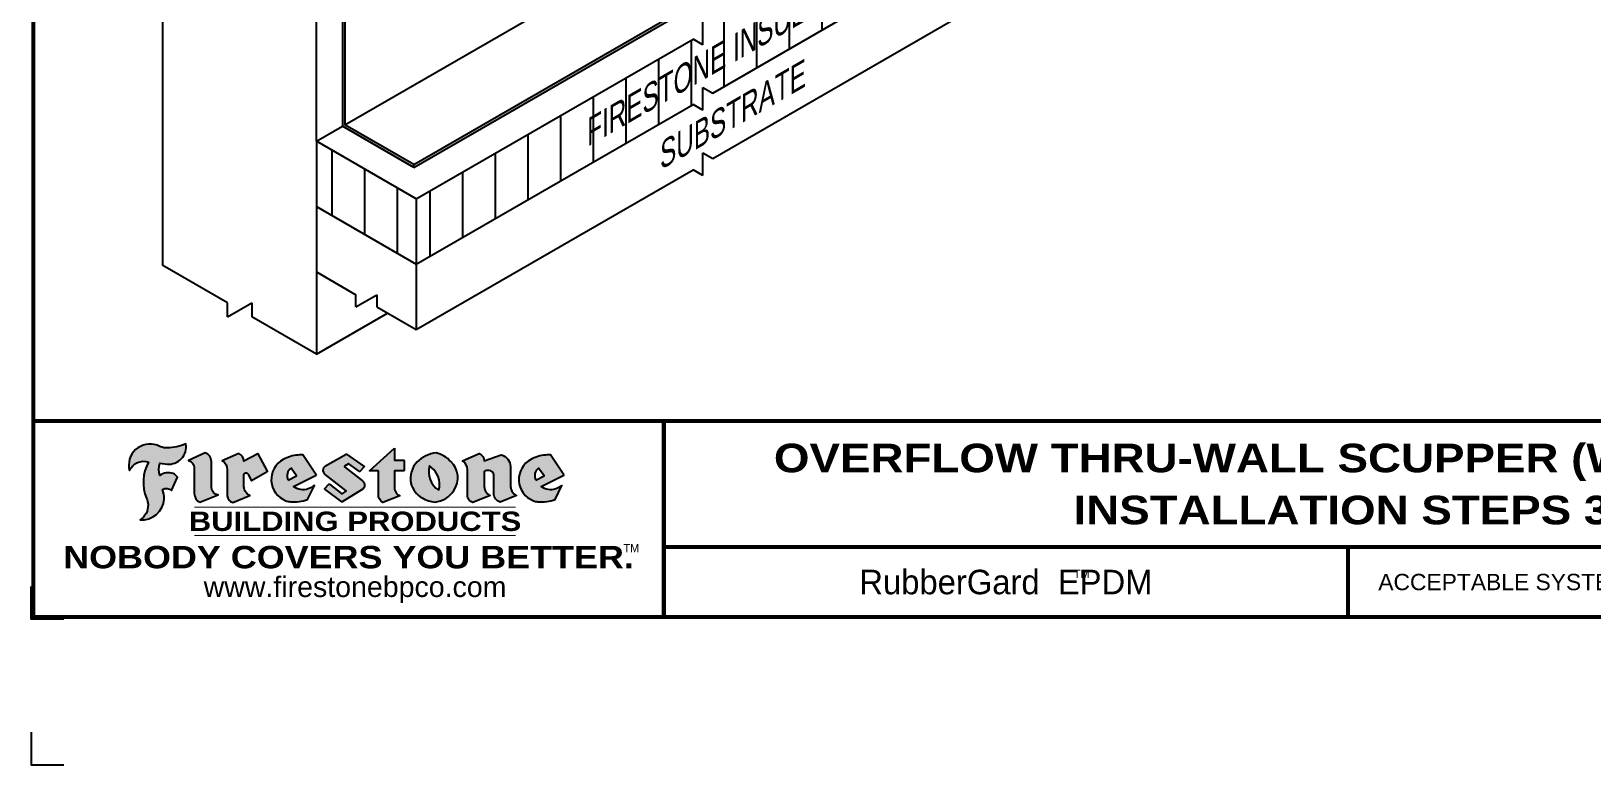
# Model space of a CAD drawing. Header units: inches. Extents: x 277.4 to 297.5, y 73.5 to 90.2.
# Drawn here: x 277.45 to 289.39, y 73.47 to 79.09 of the extents above; entities that cross this region are included whole.
import ezdxf
from ezdxf.enums import TextEntityAlignment as Align

# ---------------------------------------------------------------- set-up
doc = ezdxf.new("R2010")
doc.units = ezdxf.units.IN
doc.header["$MEASUREMENT"] = 0
doc.layers.get('0').update_dxf_attribs({"linetype": 'CONTINUOUS'})
doc.layers.get('DEFPOINTS').update_dxf_attribs({"linetype": 'CONTINUOUS'})
for name, color, linetype in [('FSBP-ANNO-NOTE', 7, 'CONTINUOUS'), ('FSBP-INSULATION', 7, 'CONTINUOUS'), ('FSBP-MEMBRANE', 7, 'CONTINUOUS'), ('FSBP-SUBSTRATE-GENERIC', 9, 'CONTINUOUS'), ('FSBP-TTLB', 7, 'CONTINUOUS'), ('FSBP-TTLB-BORDER', 7, 'CONTINUOUS'), ('FSBP-TTLB-TEXT', 7, 'CONTINUOUS'), ('FSBP-WALL-CURB', 9, 'CONTINUOUS')]:
    doc.layers.add(name, color=color, linetype=linetype)
doc.styles.add('FSBP_ARIAL', font='arial.ttf')
doc.styles.add('FSBP_ARIAL_BOLD', font='')
doc.styles.add('FSBP_ARIAL_NAR', font='ARIALN.TTF')
doc.styles.add('FSBP_BANKGOTHIC', font='bgothm.ttf')
doc.styles.get('FSBP_ARIAL_BOLD').set_extended_font_data('Arial Black')

# ---------------------------------------------------------------- blocks, each defined once
blk = doc.blocks.new('TTLB-EPDM_2')
at = {"layer": 'FSBP-TTLB-TEXT'}
h = blk.add_hatch(color=1, dxfattribs=at)
edge = h.paths.add_edge_path()
edge.add_arc((1.037309769669573, -0.1982514792917306), 0.1319107607348553, 264.0410451462098, 370.3106169565175)
edge.add_arc((1.027551646585694, 0.1214293576525799), 0.3273056962876235, 270.05058356628535, 295.23459397187514, ccw=False)
edge.add_arc((1.022801957313345, -0.06680179986895154), 0.1391656561713503, 249.3281275763668, 272.0749124149863, ccw=False)
edge.add_line((0.9736743133014443, -0.1970076156048179), (0.9474927838574558, -0.1852745150568325))
edge.add_arc((0.8939498971398288, -0.3394262635682071), 0.1631857907024099, 70.84590087378872, 194.3325259843273)
edge.add_arc((0.8444260109029493, -0.4259936440910768), 0.1179914261095279, 70.96950098067128, 156.9641407594482, ccw=False)
edge.add_arc((1.153141409296894, -0.4684497516079468), 0.3110405457095052, 150.3231137483159, 203.2084295854517)
edge.add_arc((0.7562495500622943, -0.6412608153899899), 0.1218587156617311, 0.8849157075190988, 24.34668939894999, ccw=False)
edge.add_arc((0.7493781665697374, -0.6475258110744375), 0.1289731377238325, -58.36655102076742, 3.6216782311386737, ccw=False)
edge.add_arc((0.8256699029544474, -0.5792158350996106), 0.1783301886510354, 267.2205474105585, 354.1381621173521)
edge.add_arc((0.7903121048625305, -0.6011409294291745), 0.212787892960859, 0.9996158580669322, 21.00503380861244)
edge.add_arc((1.01880712263941, -0.5666691048185161), 0.05136395668415847, 40.82117713173261, 125.52727787225791, ccw=False)
edge.add_line((1.057676976260041, -0.5330924682126437), (1.102776947655911, -0.4308018311949837))
edge.add_arc((1.040858222524664, -0.4699705673995949), 0.07326744446031509, 32.31675181867256, 66.31481236598174)
edge.add_arc((1.032262518825329, -0.5063316993097662), 0.1102246948011782, 69.8179132332389, 125.254734720681)
edge.add_arc((1.127708877207287, -0.368959353531244), 0.1659710644737306, 164.1569669952081, 196.5811013160487, ccw=False)
edge.add_line((0.9680425188342383, -0.3236487780942383), (1.023615334387159, -0.3294494641845773))
h = blk.add_hatch(color=1, dxfattribs=at)
edge = h.paths.add_edge_path()
edge.add_line((2.763460561272041, -0.2072496393923444), (2.763460561272041, -0.2969520779963801))
edge.add_arc((2.765767478062699, -0.2969520779963943), 0.00230691679065842, 179.9999999996471, 269.9999999996471)
edge.add_line((2.765767478062685, -0.2992589947870528), (2.835417693520355, -0.2992589947870528))
edge.add_arc((2.835417693520355, -0.3015659115777538), 0.002306916790701052, 0, 90, ccw=False)
edge.add_line((2.837724610311056, -0.3015659115777538), (2.837724610311056, -0.3790761307453892))
edge.add_arc((2.83541769352037, -0.3790761307453749), 0.002306916790686842, 269.99999999964706, 359.99999999964706, ccw=False)
edge.add_line((2.835417693520355, -0.3813830475360618), (2.765767478062685, -0.3813830475360618))
edge.add_arc((2.765767478062699, -0.3836899643267202), 0.00230691679065842, 90.00000000035294, 180.0000000003529)
edge.add_line((2.763460561272041, -0.3836899643267344), (2.763460561272041, -0.5033995910642801))
edge.add_arc((2.836735953378943, -0.5071368822038516), 0.07337063740681413, 177.0802527808789, 245.3249543133826)
edge.add_line((2.806105814540615, -0.5738080530967267), (2.674529557384915, -0.6226036013049594))
edge.add_arc((2.708610405062069, -0.564298408791804), 0.06753517344606039, 177.0345319916277, 239.6926428024901, ccw=False)
edge.add_line((2.641165668230087, -0.560804539009709), (2.641165668230087, -0.3836899643267344))
edge.add_arc((2.638858751439429, -0.3836899643267202), 0.00230691679065842, 359.9999999996471, 449.999999999647)
edge.add_line((2.638858751439443, -0.3813830475360618), (2.572857950769389, -0.3813830475360618))
edge.add_line((2.572857950769389, -0.3813830475360618), (2.763460561272041, -0.2072496393923444))
h = blk.add_hatch(color=1, dxfattribs=at)
edge = h.paths.add_edge_path()
edge.add_line((1.275239419159561, -0.6223407783464694), (1.415345367376062, -0.5660418822574371))
edge.add_arc((1.421019305783958, -0.5090099247487757), 0.05731350411836949, 181.9717871001989, 264.31851000495806, ccw=False)
edge.add_line((1.363739737527226, -0.5109819325197265), (1.363412352251203, -0.3102363679013962))
edge.add_arc((1.294263659668751, -0.3103491388303989), 0.06914878453844908, 0.0934405599591014, 72.42834396969012)
edge.add_line((1.315139561173908, -0.2444268274366692), (1.186839444240604, -0.3024209471341379))
edge.add_arc((1.175246268095289, -0.3585110609420917), 0.05727567197445628, -0.017399788185912257, 78.322067691347, ccw=False)
edge.add_line((1.232521937428658, -0.3585284546236807), (1.232574268422297, -0.555126496687123))
edge.add_arc((1.305699496415486, -0.5558575689677219), 0.07312888236350451, 179.4272023230205, 245.3845503102953)
h = blk.add_hatch(color=1, dxfattribs=at)
edge = h.paths.add_edge_path()
edge.add_line((1.792026821926584, -0.3839679064720229), (1.722158956877934, -0.2518542302253621))
edge.add_arc((1.720119655279638, -0.2529327078887852), 0.002306916790721817, 27.87197133405656, 117.3766794470751)
edge.add_line((1.719058846382097, -0.250884159729182), (1.610638460368705, -0.3070279753467702))
edge.add_arc((1.547088841662962, -0.3061026658494403), 0.06355635479880145, 359.165808011073, 425.8793658831422)
edge.add_line((1.573061729235633, -0.2480956029480268), (1.446879247402876, -0.3051325108639702))
edge.add_arc((1.407812067100189, -0.370357133046621), 0.07602957263902092, -3.441403975725109, 59.07992244284969, ccw=False)
edge.add_line((1.483704536400296, -0.3749210150788969), (1.483704536400296, -0.5723838140635706))
edge.add_arc((1.54053746518044, -0.568254406115083), 0.05698275005415228, 184.1557352478595, 255.3066498366543)
edge.add_line((1.526084036778343, -0.6233736605654059), (1.657291340682093, -0.570650514527486))
edge.add_arc((1.688298576827198, -0.5021390388423987), 0.0752015358480571, 207.5160880841914, 245.649226723163, ccw=False)
edge.add_arc((1.721050197024907, -0.4914488168456328), 0.1093332836229113, 179.4823365255141, 204.5537900001094, ccw=False)
edge.add_line((1.611721375809452, -0.4904610114968335), (1.611721375809452, -0.4126404716788983))
edge.add_arc((1.628589765097195, -0.414159299036043), 0.01693662875851176, 28.356188110622725, 174.8549701683585, ccw=False)
edge.add_arc((1.627340435522395, -0.4197189881350504), 0.02111886817708033, 22.216893572439517, 40.10213956426492, ccw=False)
edge.add_line((1.646891420738257, -0.4117336534413738), (1.666638796144639, -0.4549750258192233))
edge.add_arc((1.668737246926742, -0.4540167099035481), 0.002306916790685496, 204.545128184284, 299.6323508190091)
edge.add_line((1.669877862091766, -0.4560219186518992), (1.791128135493295, -0.3870515928837648))
edge.add_line((1.791128135493295, -0.3870515928837648), (1.792026821926584, -0.3839679064720229))
h = blk.add_hatch(color=1, dxfattribs=at)
h.paths.add_polyline_path([(2.063388732080512, -0.2583237030618903, 0.02524281661523788), (2.025024361750752, -0.2610532129309178, 0.1213611957758757), (1.901773912052249, -0.3008158885520373, 0.6151668103976068), (1.93274136141747, -0.6099060679591872, 0.05306812109568645), (1.967936229862175, -0.617865745600497, 0.1150932231766138), (2.099126721549737, -0.5994933789882708), (2.151195569562105, -0.4944891916583316, -0.08755405562188731), (2.104230609512001, -0.5187113292177372, -0.265591761123442), (1.992692314386659, -0.5010701623316862), (2.165347897647223, -0.4141184325909109, 0.4518949533370738), (2.166222728871162, -0.4107679608846269)])
h.paths.add_polyline_path([(2.014217313945437, -0.4188965037300676), (1.951113654018855, -0.4515330109460507, -0.3720533890450154), (1.973177450672722, -0.3607130665457561)], flags=16)
h = blk.add_hatch(color=1, dxfattribs=at)
edge = h.paths.add_edge_path()
edge.add_arc((2.260407392426802, -0.3775796671688782), 0.04152450223225729, 123.20805433950699, 232.2027298779723, ccw=False)
edge.add_line((2.237665217914071, -0.3428366421988329), (2.393535971665983, -0.2540943745380986))
edge.add_arc((2.394677353533142, -0.2560991469722482), 0.002306916790741334, 55.64644466176611, 119.65426054492559, ccw=False)
edge.add_line((2.395979141996861, -0.2541946229174954), (2.531809646140459, -0.3470380726374032))
edge.add_arc((2.530468902927946, -0.3489153772789875), 0.002306916790700397, -42.731101238422525, 54.4661353739603, ccw=False)
edge.add_line((2.532163440279987, -0.3504807552658491), (2.498457913851155, -0.3869673252714421))
edge.add_arc((2.496763376499139, -0.3854019472845934), 0.002306916790672934, 233.7527076894875, 317.26889876138785, ccw=False)
edge.add_line((2.495399362263356, -0.38726241234572), (2.413849913492982, -0.3274738082119626))
edge.add_arc((2.412485899257181, -0.3293342732731342), 0.002306916790720064, 53.75270768979358, 124.4135619297835)
edge.add_line((2.41118211687575, -0.3274311136421062), (2.382933981293377, -0.346782838468144))
edge.add_arc((2.38423776367478, -0.3486859980991606), 0.002306916790694898, 124.4135619293799, 231.8459020253626)
edge.add_line((2.382812599816248, -0.3505000469010184), (2.519899969301207, -0.4581994452042721))
edge.add_arc((2.494247019847682, -0.4908523236374461), 0.04152450223225742, -55.21225898295222, 51.84590202520428, ccw=False)
edge.add_line((2.517938320565804, -0.5249552055672808), (2.364434947484597, -0.6179520922513717))
edge.add_arc((2.36323960192349, -0.6159790200102006), 0.002306916790726996, 233.2955624372927, 301.20872157023314, ccw=False)
edge.add_line((2.361860787187538, -0.6178285429225383), (2.231266621301074, -0.5204709167214361))
edge.add_arc((2.232647938930649, -0.5186232623475259), 0.002306916790697672, 135.5134179846393, 233.21798691998708, ccw=False)
edge.add_line((2.231002150870836, -0.5170067083764565), (2.262839375599356, -0.4845937328397696))
edge.add_arc((2.264485163659225, -0.4862102868108537), 0.002306916790748497, 53.0352839999411, 135.513417985369, ccw=False)
edge.add_line((2.265872365996302, -0.4843670465239001), (2.361834678328762, -0.5565872257804898))
edge.add_arc((2.363221880665761, -0.5547439854936304), 0.002306916790627066, 233.0352840000685, 302.2362632414394)
edge.add_line((2.36445241715569, -0.5566953042850713), (2.39428499383348, -0.5378823484768844))
edge.add_arc((2.393054457343549, -0.5359310296853765), 0.002306916790685166, 302.2362632406177, 412.2027298768422)
edge.add_line((2.394468296066179, -0.5341081404551886), (2.234958295420142, -0.4103916733127022))
h = blk.add_hatch(color=1, dxfattribs=at)
edge = h.paths.add_edge_path(flags=16)
edge.add_arc((2.940363509127394, -0.4847985213681437), 0.1684614578629418, 344.5558804047865, 417.0140046669545)
edge.add_arc((3.194458079644619, -0.3883534532477785), 0.1684614578629414, 164.5558804047864, 237.0140046669546)
edge = h.paths.add_edge_path()
edge.add_arc((3.069375116502199, -0.4399344555144872), 0.1828726885096673, 136.0914512150047, 191.213418978326)
edge.add_arc((3.064939550433406, -0.4318234379590333), 0.1803148804748503, 194.0167254156723, 240.6663730831859)
edge.add_arc((3.098047041778981, -0.3845058757092554), 0.2378525180183701, 239.2975390661776, 264.2889872773176)
edge.add_arc((3.04884478212623, -0.4190232383793012), 0.203760689247156, 277.1986764832036, 326.503572961274)
edge.add_arc((3.077739326803546, -0.4341046616465112), 0.171374865791709, 325.3768876809902, 406.3828327799087)
edge.add_arc((3.011839488065919, -0.4896144380417797), 0.2571945645850002, 44.28462553519766, 73.82901434867304)
edge.add_arc((3.117152499586992, -0.4983433120546693), 0.2579560664039132, 97.50292863483666, 134.1039137579027)
h = blk.add_hatch(color=1, dxfattribs=at)
edge = h.paths.add_edge_path()
edge.add_line((3.322690228557462, -0.5721896537377091), (3.322690228557462, -0.3749210150788969))
edge.add_arc((3.246797759257384, -0.3703571330465745), 0.076029572638996, 356.5585960242387, 419.0799224428129)
edge.add_line((3.285864939560099, -0.3051325108639702), (3.412047421392799, -0.2480956029480268))
edge.add_arc((3.386074533820159, -0.3061026658494941), 0.06355635479883807, 0.3962622833877276, 65.87936588318718, ccw=False)
edge.add_line((3.449629368605429, -0.3056631084210863), (3.580526418688805, -0.2593848434574539))
edge.add_arc((3.555744121700958, -0.3530904070730321), 0.09692726601172152, 2.366977007666776, 75.18615851992018, ccw=False)
edge.add_line((3.652588689330287, -0.3490873311063041), (3.652588689330287, -0.4883770011386872))
edge.add_arc((3.761877549389556, -0.4914934052703811), 0.1093332836229047, 178.3666365323574, 204.5537900000422)
edge.add_arc((3.729125929191727, -0.5021836272670953), 0.07520153584796169, 207.5160880841711, 245.2240541443093)
edge.add_line((3.697611150971852, -0.5704631245385627), (3.572585913552643, -0.6207021253773775))
edge.add_arc((3.59534718600759, -0.5526356419907701), 0.07177131519198746, 180.3328587115751, 251.51018566665869, ccw=False)
edge.add_line((3.523577081955409, -0.5530525936986663), (3.523577081955409, -0.4153032515383615))
edge.add_arc((3.486319529276879, -0.4148773504126441), 0.0372599868942854, 359.3450650296066, 449.0500281941028)
edge.add_arc((3.482769874121713, -0.4419622099033496), 0.06447454900600783, 86.29402372314017, 119.8211331593848)
edge.add_line((3.450707067966732, -0.3860252459975726), (3.450707067966732, -0.4904610114968335))
edge.add_arc((3.560035889182251, -0.491448816845647), 0.1093332836229751, 179.4823365255069, 204.5537900001023)
edge.add_arc((3.527284268984408, -0.5021390388424952), 0.07520153584796385, 207.5160880841699, 245.6492267231416)
edge.add_line((3.496277032839316, -0.570650514527486), (3.365069728935509, -0.6233736605654059))
edge.add_arc((3.37950248606194, -0.5682868177318081), 0.05694615642555727, 183.9298782390169, 255.318496325343, ccw=False)
h = blk.add_hatch(color=1, dxfattribs=at)
h.paths.add_polyline_path([(3.957695472291277, -0.2583237030618903, 0.02524281661523822), (3.919331101961575, -0.2610532129309178, 0.1085638477195505), (3.807890832595604, -0.2939221658134414, 0.6425897848490651), (3.827048101628293, -0.6099060679591872, 0.05306812109569052), (3.862242970072884, -0.617865745600497, 0.1150932231766133), (3.993433461760503, -0.5994933789882708), (4.045502309772871, -0.4944891916583316, -0.08755405562189084), (3.998537349722767, -0.5187113292177372, -0.2655917611234366), (3.886999054597368, -0.5010701623316862), (4.059654637857989, -0.4141184325909109, 0.4518949533370731), (4.060529469081928, -0.4107679608846269)])
h.paths.add_polyline_path([(3.90852405415626, -0.4188965037300676), (3.845420394229677, -0.4515330109460507, -0.3720533890450147), (3.867484190883488, -0.3607130665457561)], flags=16)
at = {"layer": 'DEFPOINTS', "color": 1}
blk.add_lwpolyline([(0.234375, -1.515625), (-0.015625, -1.515625), (-0.015625, -1.265625)], dxfattribs=at)
at = {"layer": 'DEFPOINTS', "linetype": 'Continuous', "ltscale": 1.75}
blk.add_lwpolyline([(-0.015625, -2.380833333333342), (-0.015625, -2.630833333333342), (0.234375, -2.630833333333342)], dxfattribs=at)
at = {"layer": 'FSBP-TTLB', "const_width": 0.03125}
for points in [[(0, 0), (0, -1.5), (20, -1.5), (20, 0), (0, 0)], [(4.825208527206769, 0), (4.825208527206769, -0.9643749050531198)], [(4.825208527206769, -0.9643749050531198), (15.84028770518938, -0.9643749050531198)], [(4.825208527206769, -0.9643749050531198), (4.825208527206769, -1.5)]]:
    blk.add_lwpolyline(points, dxfattribs=at)
at = {"layer": 'FSBP-TTLB-BORDER', "const_width": 0.03125}
blk.add_lwpolyline([(20, 0), (20, 13), (0, 13), (0, 0)], dxfattribs=at)
at = {"layer": 'FSBP-TTLB-TEXT', "color": 1}
blk.add_line((0.7358432058323388, -0.379822754145593), (0.7358432058323388, -0.379822754145593), dxfattribs=at)
for points in [[(1.023615323725323, -0.3294494630716969, 0.5000510906601082), (1.167090420776901, -0.1746414942047778, -0.1103304102359608), (1.027840608309816, -0.2058762110801382, -0.09957876667165425), (0.9736743133014443, -0.1970076156048179), (0.9474927838574558, -0.1852745150568325, 0.5978159689075124), (0.7358432058323388, -0.379822754145593, -0.3938834584182213), (0.8828996422548698, -0.3144510229727047, 0.2349406564350952), (0.86727108227484, -0.5910237178633082, -0.1027304183841549), (0.8780937320133262, -0.6393788197974146, -0.2772692352614086), (0.8170223912655956, -0.7573362346216896, 0.3985429150902959), (1.003067614090241, -0.5974286950643517, 0.0875124847930418), (0.9889600163401155, -0.5248671157293501, -0.3874031597924062), (1.057676976260041, -0.5330924682126437), (1.102776947655911, -0.4308018311949837, 0.1494423498871741), (1.07029056398062, -0.4028746979725923, 0.2467195073738216), (0.9686394281704906, -0.4163228904100862, -0.1424285161541127), (0.9680425188342383, -0.3236487780942383), (1.023615334387159, -0.3294494641845773)], [(2.763460561272041, -0.2072496393923444), (2.763460561272041, -0.2969520779963801, 0.4142135623730958), (2.765767478062685, -0.2992589947870528), (2.835417693520355, -0.2992589947870528, -0.414213562373095), (2.837724610311056, -0.3015659115777538), (2.837724610311056, -0.3790761307453892, -0.4142135623730938), (2.835417693520355, -0.3813830475360618), (2.765767478062685, -0.3813830475360618, 0.4142135623730958), (2.763460561272041, -0.3836899643267344), (2.763460561272041, -0.5033995910642801, 0.3068985753588853), (2.806105814540615, -0.5738080530967267), (2.674529557384915, -0.6226036013049594, -0.2804194150632976), (2.641165668230087, -0.560804539009709), (2.641165668230087, -0.3836899643267344, 0.414213562373095), (2.638858751439443, -0.3813830475360618), (2.572857950769389, -0.3813830475360618), (2.763460561272041, -0.2072496393923444)], [(2.166222728871162, -0.4107679608846269), (2.063388732080512, -0.2583237030618903, 0.02524281661523788), (2.025024361750752, -0.2610532129309178, 0.1085638477195265), (1.913584092384895, -0.2939221658134414, 0.6425897848491228), (1.93274136141747, -0.6099060679591872, 0.05306812109568648), (1.967936229862175, -0.617865745600497, 0.1150932231766137), (2.099126721549737, -0.5994933789882708), (2.151195569562105, -0.4944891916583316, -0.0875540556218873), (2.104230609512001, -0.5187113292177372, -0.2655917611234418), (1.992692314386659, -0.5010701623316862), (2.165347897647223, -0.4141184325909109)], [(4.060529469081928, -0.4107679608846269), (3.957695472291277, -0.2583237030618903, 0.02524281661523788), (3.919331101961575, -0.2610532129309178, 0.1085638477195265), (3.807890832595604, -0.2939221658134414, 0.6425897848491228), (3.827048101628293, -0.6099060679591872, 0.05306812109568648), (3.862242970072884, -0.617865745600497, 0.1150932231766137), (3.993433461760503, -0.5994933789882708), (4.045502309772871, -0.4944891916583316, -0.0875540556218873), (3.998537349722767, -0.5187113292177372, -0.2655917611234418), (3.886999054597368, -0.5010701623316862), (4.059654637857989, -0.4141184325909109)], [(4.059654637857989, -0.4141184325909109, 0.4518949533370731), (4.060529469081928, -0.4107679608846269, 0.4518949533370731)]]:
    blk.add_lwpolyline(points, format="xyb", dxfattribs=at)
for points in [[(1.275239419159561, -0.6223407783464694), (1.415345367376062, -0.5660418822574371, -0.3756100036733062), (1.363739737527226, -0.5109819325197265), (1.363412352251203, -0.3102363679013962, 0.3265360292958048), (1.315139561173908, -0.2444268274366692), (1.186839444240604, -0.3024209471341379, -0.3557863980845349), (1.232521937428658, -0.3585284546236807), (1.232574268422297, -0.555126496687123, 0.2960110723418457)], [(1.792026821926584, -0.3839679064720229), (1.722158956877934, -0.2518542302253621, 0.4116839150163434), (1.719058846382097, -0.250884159729182), (1.610638460368705, -0.3070279753467702, 0.2996033003794034), (1.573061729235633, -0.2480956029480268), (1.446879247402876, -0.3051325108639702, -0.2797757560995365), (1.483704536400296, -0.3749210150788969), (1.483704536400296, -0.5723838140635706, 0.320828638474519), (1.526084036778343, -0.6233736605654059), (1.657291340682093, -0.570650514527486, -0.1679398621276611), (1.621603752698661, -0.5368819723450571, -0.1098333365370753), (1.611721375809452, -0.4904610114968335), (1.611721375809452, -0.4126404716788983, -0.743334502655012), (1.64349420176768, -0.4061152228778298, -0.07819791644735608), (1.646891420738257, -0.4117336534413738), (1.666638796144639, -0.4549750258192233, 0.4404648714563479), (1.669877862091766, -0.4560219186518992), (1.791128135493295, -0.3870515928837648)], [(2.234958295420142, -0.4103916733127022, -0.5150044486718882), (2.237665217914071, -0.3428366421988329), (2.393535971665983, -0.2540943745380986, -0.2867822934100265), (2.395979141996861, -0.2541946229174954), (2.531809646140459, -0.3470380726374032, -0.4515027974650387), (2.532163440279987, -0.3504807552658491), (2.498457913851155, -0.3869673252714421, -0.3814439164929681), (2.495399362263356, -0.38726241234572), (2.413849913492982, -0.3274738082119626, 0.3184718635035665), (2.41118211687575, -0.3274311136421062), (2.382933981293377, -0.346782838468144, 0.5064094529656681), (2.382812599816248, -0.3505000469010184), (2.519899969301207, -0.4581994452042721, -0.5043597839115849), (2.517938320565804, -0.5249552055672808), (2.364434947484597, -0.6179520922513717, -0.3053163970316367), (2.361860787187538, -0.6178285429225383), (2.231266621301074, -0.5204709167214361, -0.4541703869768119), (2.231002150870836, -0.5170067083764565), (2.262839375599356, -0.4845937328397696, -0.3762644290664977), (2.265872365996302, -0.4843670465239001), (2.361834678328762, -0.5565872257804898, 0.3114700032088108), (2.36445241715569, -0.5566953042850713), (2.39428499383348, -0.5378823484768844, 0.520381097387146), (2.394468296066179, -0.5341081404551886)], [(2.937624918725987, -0.3131105398334029, 0.2452625673097023), (2.889993533867141, -0.4754966266250307, 0.2064059665179019), (2.976604338974084, -0.5890186876871866, 0.1094800500670344), (3.074378098474654, -0.6211778035979165, 0.2185147641853038), (3.218764944843201, -0.5314757029352819, 0.3689489483072479), (3.195959963110113, -0.3100352223135445, 0.1296305888694145), (3.0834694040758, -0.242595816912754, 0.1610736375384317)], [(3.10274193015772, -0.5296595419651595, 0.3271311138286319), (3.032079658614293, -0.3434924326507627, 0.3271311138286322)], [(3.322690228557462, -0.5721896537377091), (3.322690228557462, -0.3749210150788969, 0.2797757560995341), (3.285864939560099, -0.3051325108639702), (3.412047421392799, -0.2480956029480268, -0.2937618496109166), (3.449629368605429, -0.3056631084210863), (3.580526418688805, -0.2593848434574539, -0.3288760160581939), (3.652588689330287, -0.3490873311063041), (3.652588689330287, -0.4883770011386872, 0.114762897203527), (3.662431105063263, -0.536926560769686, 0.166032965990522), (3.697611150971852, -0.5704631245385627), (3.572585913552643, -0.6207021253773775, -0.3209557512194564), (3.523577081955409, -0.5530525936986663), (3.523577081955409, -0.4153032515383615, 0.4127061514896111), (3.48693727661589, -0.3776224848030694, 0.1473421876160361), (3.450707067966732, -0.3860252459975726), (3.450707067966732, -0.4904610114968335, 0.1098333365370753), (3.460589444855941, -0.5368819723450855, 0.1679398621276611), (3.496277032839316, -0.570650514527486), (3.365069728935509, -0.6233736605654059, -0.3219729545308964), (3.322690228557462, -0.5721896537377091, 29.1476284739)], [(1.951113654018855, -0.4515330109460507), (2.014217313945437, -0.4188965037300676), (1.973177450672722, -0.3607130665457561, 0.3720533890450154)], [(3.845420394229677, -0.4515330109460507), (3.90852405415626, -0.4188965037300676), (3.867484190883488, -0.3607130665457561, 0.3720533890450154)]]:
    blk.add_lwpolyline(points, format="xyb", close=True, dxfattribs=at)
at = {"layer": 'FSBP-TTLB-TEXT'}
for points, const_width in [([(1.233926579809207, -0.6584455781731435), (3.691229482685259, -0.6584455781731577)], 0.0078125), ([(1.233926579809207, -0.8761560960495984), (3.691229482685259, -0.8761560960495842)], 0.0078125), ([(10.06152282927678, -0.9643749050531198), (10.06152282927678, -1.5)], 0.03125)]:
    blk.add_lwpolyline(points, dxfattribs=dict(at, const_width=const_width))
at = {"layer": 'FSBP-TTLB-TEXT', "color": 1}
for centre, start, end in [((1.789987520328282, -0.3850463841354355), 299.6323508193319, 27.87197133380463), ((2.164310260790558, -0.412058050385383), 296.7304547840455, 34.00233684987403)]:
    blk.add_arc(centre, 0.00230691679068068, start, end, dxfattribs=at)
at = {"layer": 'FSBP-TTLB-TEXT', "lineweight": 18, "style": 'FSBP_ARIAL_BOLD'}
blk.add_text('BUILDING PRODUCTS', height=0.1484375, dxfattribs=at).set_placement((2.462578031247233, -0.7673008371113639), align=Align.MIDDLE_CENTER)
at = {"layer": 'FSBP-TTLB-TEXT', "color": 1}
for s, height, style, p in [('NOBODY COVERS YOU BETTER.', 0.171875, 'FSBP_ARIAL_BOLD', (2.412604263603384, -1.041650450587369)), ('TM', 0.0625, 'FSBP_BANKGOTHIC', (4.576671173373001, -0.9725745042934193))]:
    blk.add_text(s, height=height, dxfattribs=dict(at, style=style)).set_placement(p, align=Align.MIDDLE_CENTER)
at = {"layer": 'FSBP-TTLB-TEXT'}
for s, height, style, p in [('www.firestonebpco.com', 0.15625, 'FSBP_ARIAL', (2.462578031247233, -1.268657306740124)), ('RubberGard  EPDM', 0.1875, 'FSBP_BANKGOTHIC', (7.443365678241776, -1.23218745252656)), ('TM', 0.0625, 'FSBP_BANKGOTHIC', (8.023397742165457, -1.169706269210366))]:
    blk.add_text(s, height=height, dxfattribs=dict(at, style=style)).set_placement(p, align=Align.MIDDLE_CENTER)
at = {"layer": 'FSBP-TTLB-TEXT', "style": 'FSBP_ARIAL'}
blk.add_text('ACCEPTABLE SYSTEMS:', height=0.125, dxfattribs=at).set_placement((10.29281281591562, -1.23218745252656), align=Align.MIDDLE_LEFT)
at = {"layer": 'FSBP-TTLB-TEXT'}
for tag, height, style, p in [('MAXIMUM_WARRANTY', 0.1875, 'FSBP_ARIAL_BOLD', (18.03987100774941, 0.2240244307510579)), ('ACCPT_SYSTEMS', 0.21875, 'FSBP_ARIAL', (12.49438170418193, -1.23218745252656))]:
    blk.add_attdef(tag, text='', height=height, dxfattribs=dict(at, style=style)).set_placement(p, align=Align.MIDDLE_LEFT)
for tag, height, style, p in [('DETAIL_DESCP_LINE_1', 0.21875, 'FSBP_ARIAL_BOLD', (10.33118450231211, -0.2831249841755152)), ('DETAIL_DESCP_LINE_2', 0.21875, 'FSBP_ARIAL_BOLD', (10.33118450231211, -0.6812499208775904)), ('ISSUE_REV_DATE', 0.21875, 'FSBP_ARIAL', (16.84069633627263, -0.7282559425942452)), ('DETAIL_NUMBER', 0.4375, 'FSBP_ARIAL', (18.91941590748775, -0.8931630692489421))]:
    blk.add_attdef(tag, text='', height=height, dxfattribs=dict(at, style=style)).set_placement(p, align=Align.MIDDLE_CENTER)

msp = doc.modelspace()

# ---------------------------------------------------------------- hatches: boundary and pattern name
at = {"layer": 'FSBP-INSULATION'}
h = msp.add_hatch(dxfattribs=at)
h.set_pattern_fill('LINE', color=256, scale=2, angle=90, style=0)
h.set_pattern_definition([(90, (0, 0), (-0.25, 1.530757942277972e-17), [])])
h.paths.add_polyline_path([(282.5125292799277, 78.52684954085979), (282.5876550544727, 78.48347565470314), (282.5876550544727, 78.6569711993297), (282.6627808290179, 78.61359731317307), (284.8906276528664, 79.89984527663528), (284.8906276528663, 80.3998452766354), (282.6627808290178, 79.11359731317323), (282.5876550544727, 79.15697119932992), (282.5876550544727, 78.9834756547033), (282.5125292799277, 79.02684954085993), (280.3934276241841, 77.80338562947631), (280.3934276241841, 77.30338562947617)])
h.paths.add_polyline_path([(280.3934276241841, 77.80338562947625), (279.6293170865746, 78.24454505405579), (279.6293170865745, 77.74454505405551), (280.3934276241841, 77.30338562947614)])
h.paths.add_polyline_path([(281.6438677471277, 78.13963599480878), (284.0852323889548, 79.48448424419239), (284.0852323889548, 79.8205416804665), (281.6438677471277, 78.47569343108292)], flags=24)
at = {"layer": 'FSBP-MEMBRANE'}
h = msp.add_hatch(color=256, dxfattribs=at)
h.paths.add_polyline_path([(284.67412130192, 80.52484527663543), (284.6741213019201, 80.54734527663553), (282.4499460670646, 79.26321710606679), (282.4499460670646, 79.24071710606675)])
h.paths.add_polyline_path([(282.3444864829332, 79.24918011386644), (282.3444864829332, 79.2266801138664), (282.4499460670646, 79.16579299457953), (282.4499460670646, 79.18829299457954)])
h.paths.add_polyline_path([(282.3444864829332, 79.1798299867799), (282.3444864829332, 79.2023299867799), (280.3763315730222, 78.06601521973589), (280.3763315730222, 78.04351521973591)])
h.paths.add_polyline_path([(279.8482129579439, 78.37092464431542), (279.8482129579439, 79.7694674393674), (279.8287273863587, 79.78071743936755), (279.8287273863587, 78.35967464431546), (280.3763315730222, 78.04351521973591), (280.3763315730222, 78.0660152197359)])
h.paths.add_polyline_path([(279.9072099613664, 79.87165324678939), (279.8877243897812, 79.8829032467894), (279.7697303829363, 79.81477937517477), (279.7892159545216, 79.80352937517473)])
h.paths.add_polyline_path([(279.8482129579439, 81.3042579776486), (279.2510236591394, 81.64904538007052), (279.2510236591394, 81.62654538007048), (279.8287273863587, 81.29300797764853), (279.8287273863586, 79.91696518259675), (279.8482129579439, 79.90571518259668)])

# ---------------------------------------------------------------- linework, layer by layer
at = {"layer": 'FSBP-INSULATION', "linetype": 'Continuous'}
for p, q in [((282.6627808290178, 78.61359731317307), (284.8906276528663, 79.89984527663526)), ((282.5876550544727, 78.98347565470324), (282.5876550544727, 79.1569711993299)), ((280.3934276241841, 77.80338562947632), (282.5125292799277, 79.02684954085991)), ((282.5876550544727, 78.98347565470327), (282.5125292799277, 79.02684954085994)), ((282.5876550544727, 78.48347565470308), (282.5876550544727, 78.65697119932975)), ((282.5876550544727, 78.65697119932975), (282.6627808290178, 78.6135973131731)), ((280.3934276241841, 77.30338562947617), (282.5125292799277, 78.52684954085976)), ((282.5876550544727, 78.48347565470311), (282.5125292799277, 78.52684954085979)), ((279.6293170865746, 78.2445450540557), (279.8287273863587, 78.35967464431515)), ((280.3934276241841, 77.80338562947627), (279.6293170865746, 78.24454505405579)), ((279.6293170865746, 78.24454505405568), (279.6293170865745, 77.74454505405546)), ((279.6293170865746, 77.74454505405546), (280.3934276241841, 77.30338562947617)), ((280.3934276241841, 77.80338562947632), (280.3934276241841, 77.30338562947617))]:
    msp.add_line(p, q, dxfattribs=at)
at = {"layer": 'FSBP-MEMBRANE', "linetype": 'Continuous'}
for p, q in [((279.8482129579439, 78.37092464431542), (284.1460026868418, 80.85225470121516)), ((279.8287273863586, 79.78071743936748), (279.8287273863587, 78.35967464431548)), ((279.8482129579439, 79.7694674393674), (279.8482129579439, 78.37092464431544)), ((280.3763315730222, 78.06601521973589), (282.3444864829332, 79.20232998677989)), ((280.3763315730222, 78.04351521973591), (282.3444864829332, 79.17982998677988)), ((280.3763315730222, 78.04351521973591), (279.8287273863587, 78.35967464431549))]:
    msp.add_line(p, q, dxfattribs=at)
at = {"layer": 'FSBP-MEMBRANE'}
for p, q in [((280.3763315730222, 78.06601521973589), (279.8482129579439, 78.37092464431542)), ((280.3763315730222, 78.04351521973591), (280.3763315730222, 78.06601521973589))]:
    msp.add_line(p, q, dxfattribs=at)
at = {"layer": 'FSBP-SUBSTRATE-GENERIC', "linetype": 'Continuous'}
for p, q in [((282.6627808290178, 78.1135973131733), (284.8906276528663, 79.39984527663559)), ((282.5876550544727, 78.07022342701669), (282.5876550544727, 78.15697119933)), ((282.5876550544727, 78.15697119933), (282.6627808290178, 78.11359731317336)), ((280.3934276241841, 76.80338562947625), (282.5125292799278, 78.02684954085996)), ((282.5876550544727, 77.98347565470337), (282.5125292799277, 78.02684954086004)), ((282.5876550544727, 77.98347565470337), (282.5876550544727, 78.07022342701669)), ((280.3934276241841, 77.30338562947617), (280.3934276241841, 76.8033856294763)), ((279.6293170865746, 77.24454505405579), (279.9302903521804, 77.07077805813942)), ((279.9302903521804, 76.97715262539259), (280.0924543585785, 77.07077805813944)), ((279.9302903521804, 76.97715262539259), (279.9302903521804, 77.07077805813944)), ((280.0924543585785, 77.07077805813944), (280.0924543585785, 76.97715262539259)), ((280.0924543585785, 76.9771526253926), (280.3934276241842, 76.80338562947624))]:
    msp.add_line(p, q, dxfattribs=at)
at = {"layer": 'FSBP-WALL-CURB', "linetype": 'Continuous'}
for p, q in [((279.6293170865746, 78.24454505405572), (279.6293170865746, 81.17787838738909)), ((278.4544240605507, 77.29387095515965), (278.4544240605508, 80.0629452532842)), ((279.6293170865745, 77.74454505405546), (279.6293170865746, 76.6155461503157)), ((278.9492410738941, 77.0081882193062), (278.4544240605507, 77.29387095515969)), ((278.9492410738941, 76.90122888616916), (279.1345000732311, 77.00818821930623)), ((278.9492410738941, 76.90122888616916), (278.9492410738941, 77.00818821930612)), ((279.1345000732311, 77.00818821930609), (279.1345000732311, 76.90122888616916)), ((279.6293170865746, 76.6155461503157), (280.174046116166, 76.93004560218576)), ((279.6293170865746, 76.6155461503157), (279.1345000732311, 76.90122888616922))]:
    msp.add_line(p, q, dxfattribs=at)

# ---------------------------------------------------------------- block references
ref = msp.add_blockref('TTLB-EPDM_2', (277.4627011304549, 76.10429549643558))
ref.add_attrib('DETAIL_DESCP_LINE_1', 'OVERFLOW THRU-WALL SCUPPER (WELDED SLEEVE)', dxfattribs={"layer": 'FSBP-TTLB-TEXT', "height": 0.21875, "style": 'FSBP_ARIAL_BOLD'}).set_placement((287.7938856327671, 75.82117051226007), align=Align.MIDDLE_CENTER)
ref.add_attrib('DETAIL_DESCP_LINE_2', 'INSTALLATION STEPS 3 & 4', dxfattribs={"layer": 'FSBP-TTLB-TEXT', "height": 0.21875, "style": 'FSBP_ARIAL_BOLD'}).set_placement((287.7938856327671, 75.42304557555799), align=Align.MIDDLE_CENTER)

# ---------------------------------------------------------------- texts
at = {"layer": 'FSBP-ANNO-NOTE', "style": 'FSBP_ARIAL_NAR', "oblique": 30}
msp.add_text('FIRESTONE INSULATION', height=0.1875, rotation=30.00000000000054, dxfattribs=at).set_placement((282.7707361185187, 78.92592532862709), align=Align.MIDDLE)
at = {"layer": 'FSBP-ANNO-NOTE', "linetype": 'Continuous', "style": 'FSBP_ARIAL_NAR', "oblique": 30}
msp.add_text('SUBSTRATE', height=0.1875, rotation=30.00000000000054, dxfattribs=at).set_placement((282.7707361185187, 78.42592532862709), align=Align.MIDDLE)

doc.saveas('drawing.dxf')
